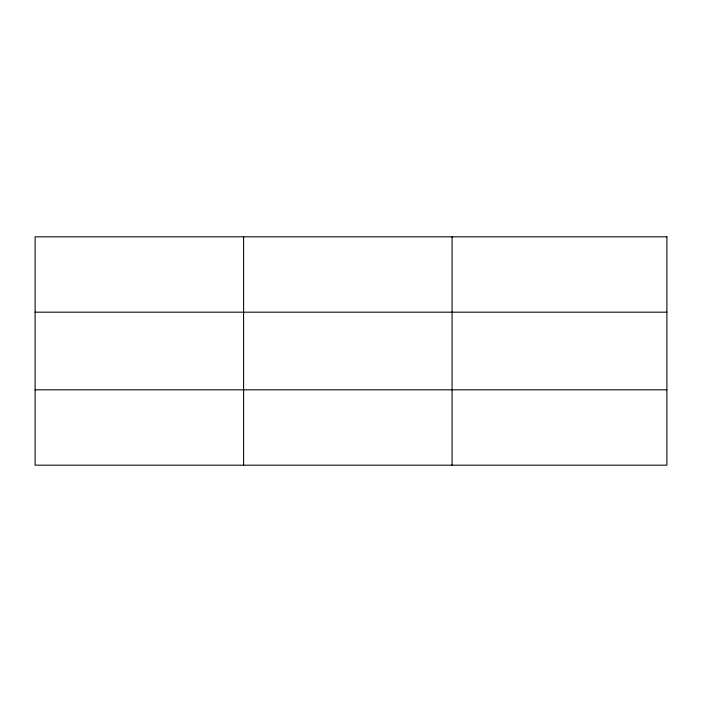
<?xml version="1.0" encoding="UTF-8"?>
<svg xmlns="http://www.w3.org/2000/svg" width="702" height="702" viewBox="0 0 702 702"><rect width="100%" height="100%" fill="white"/><g stroke="black" fill="none" stroke-linecap="round" stroke-linejoin="round"><path stroke-width="1.05" d="M243.594 465.18L243.594 236.82M452.088 465.18L452.088 236.82M35.1 312.179L666.9 312.179M35.1 389.821L666.9 389.821M666.9 236.82L666.9 465.18L35.1 465.18L35.1 236.82L666.9 236.82"/></g></svg>
